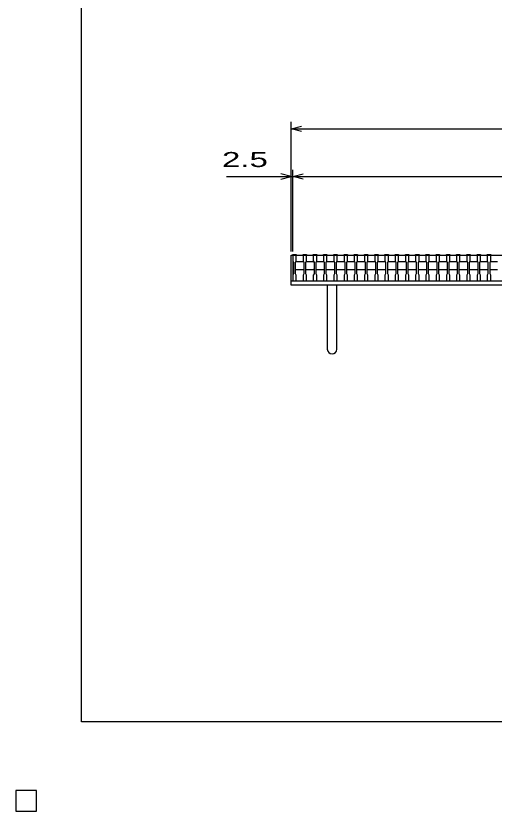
# Model space of a CAD drawing. Units: millimetres, scale not verified. Extents: x -1820 to 1736, y -1282 to 1048.
# Drawn here: x -1820 to -1119, y -1282 to -117 of the extents above; entities that cross this region are included whole.
import ezdxf
from ezdxf.enums import TextEntityAlignment as Align

# ---------------------------------------------------------------- set-up
doc = ezdxf.new("R2010")
doc.units = ezdxf.units.MM
doc.header["$LTSCALE"] = 10
for name, color, linetype, lineweight in [('0_2', 150, 'Continuous', 25), ('16', 3, 'Continuous', 25), ('19', 6, 'Continuous', 25), ('22', 4, 'Continuous', 25)]:
    doc.layers.add(name, color=color, linetype=linetype, lineweight=lineweight)
doc.styles.add('ベクトル', font='')
doc.styles.get('ベクトル').set_extended_font_data('ベクトル')

msp = doc.modelspace()

# ---------------------------------------------------------------- linework, layer by layer
at = {"layer": '0_2'}
for p, q in [((-1724, -1151.5), (-1724, 1048.5)), ((1736, -1151.5), (-1724, -1151.5))]:
    msp.add_line(p, q, dxfattribs=at)
at = {"layer": '16'}
for p, q in [((-1414, -467.5), (-1414, -466.8)), ((-1414, -466.8), (-1409, -466.8)), ((-1414, -467.5), (-1414, -476)), ((-1409, -467.5), (-1414, -467.5)), ((-1414, -467.5), (-1414, -505.5)), ((-1414, -467.5), (-419, -467.5)), ((-1414, -476), (-1413, -478)), ((-1410, -478), (-1409, -476)), ((-1410, -478), (-1409, -477)), ((-1409, -466.8), (-1409, -467.5)), ((-1409, -476), (-1409, -467.5)), ((-1409, -477), (-1399, -477)), ((-1399, -467.5), (-1399, -466.8)), ((-1399, -466.8), (-1394, -466.8)), ((-1399, -467.5), (-1399, -476)), ((-1394, -467.5), (-1399, -467.5)), ((-1399, -476), (-1398, -478)), ((-1399, -477), (-1398, -478)), ((-1395, -478), (-1394, -476)), ((-1395, -478), (-1394, -477)), ((-1394, -466.8), (-1394, -467.5)), ((-1394, -476), (-1394, -467.5)), ((-1394, -477), (-1384, -477)), ((-1384, -467.5), (-1384, -466.8)), ((-1384, -466.8), (-1379, -466.8)), ((-1384, -467.5), (-1384, -476)), ((-1379, -467.5), (-1384, -467.5)), ((-1384, -476), (-1383, -478)), ((-1384, -477), (-1383, -478)), ((-1380, -478), (-1379, -476)), ((-1380, -478), (-1379, -477)), ((-1379, -466.8), (-1379, -467.5)), ((-1379, -476), (-1379, -467.5)), ((-1379, -477), (-1369, -477)), ((-1369, -467.5), (-1369, -466.8)), ((-1369, -466.8), (-1364, -466.8)), ((-1369, -467.5), (-1369, -476)), ((-1364, -467.5), (-1369, -467.5)), ((-1369, -476), (-1368, -478)), ((-1369, -477), (-1368, -478)), ((-1365, -478), (-1364, -476)), ((-1365, -478), (-1364, -477)), ((-1364, -466.8), (-1364, -467.5)), ((-1364, -476), (-1364, -467.5)), ((-1364, -477), (-1354, -477)), ((-1354, -467.5), (-1354, -466.8)), ((-1354, -466.8), (-1349, -466.8)), ((-1354, -467.5), (-1354, -476)), ((-1349, -467.5), (-1354, -467.5)), ((-1354, -476), (-1353, -478)), ((-1354, -477), (-1353, -478)), ((-1350, -478), (-1349, -476)), ((-1350, -478), (-1349, -477)), ((-1349, -466.8), (-1349, -467.5)), ((-1349, -476), (-1349, -467.5)), ((-1349, -477), (-1339, -477)), ((-1339, -467.5), (-1339, -466.8)), ((-1339, -466.8), (-1334, -466.8)), ((-1339, -467.5), (-1339, -476)), ((-1334, -467.5), (-1339, -467.5)), ((-1339, -476), (-1338, -478)), ((-1339, -477), (-1338, -478)), ((-1335, -478), (-1334, -476)), ((-1335, -478), (-1334, -477)), ((-1334, -466.8), (-1334, -467.5)), ((-1334, -476), (-1334, -467.5)), ((-1334, -477), (-1324, -477)), ((-1324, -467.5), (-1324, -466.8)), ((-1324, -466.8), (-1319, -466.8)), ((-1324, -467.5), (-1324, -476)), ((-1319, -467.5), (-1324, -467.5)), ((-1324, -476), (-1323, -478)), ((-1324, -477), (-1323, -478)), ((-1320, -478), (-1319, -476)), ((-1320, -478), (-1319, -477)), ((-1319, -466.8), (-1319, -467.5)), ((-1319, -476), (-1319, -467.5)), ((-1319, -477), (-1309, -477)), ((-1309, -467.5), (-1309, -466.8)), ((-1309, -466.8), (-1304, -466.8)), ((-1309, -467.5), (-1309, -476)), ((-1304, -467.5), (-1309, -467.5)), ((-1309, -476), (-1308, -478)), ((-1309, -477), (-1308, -478)), ((-1305, -478), (-1304, -476)), ((-1305, -478), (-1304, -477)), ((-1304, -466.8), (-1304, -467.5)), ((-1304, -476), (-1304, -467.5)), ((-1304, -477), (-1294, -477)), ((-1294, -467.5), (-1294, -466.8)), ((-1294, -466.8), (-1289, -466.8)), ((-1294, -467.5), (-1294, -476)), ((-1289, -467.5), (-1294, -467.5)), ((-1294, -476), (-1293, -478)), ((-1294, -477), (-1293, -478)), ((-1290, -478), (-1289, -476)), ((-1290, -478), (-1289, -477)), ((-1289, -466.8), (-1289, -467.5)), ((-1289, -476), (-1289, -467.5)), ((-1289, -477), (-1279, -477)), ((-1279, -467.5), (-1279, -466.8)), ((-1279, -466.8), (-1274, -466.8)), ((-1279, -467.5), (-1279, -476)), ((-1274, -467.5), (-1279, -467.5)), ((-1279, -476), (-1278, -478)), ((-1279, -477), (-1278, -478)), ((-1275, -478), (-1274, -476)), ((-1275, -478), (-1274, -477)), ((-1274, -466.8), (-1274, -467.5)), ((-1274, -476), (-1274, -467.5)), ((-1274, -477), (-1264, -477)), ((-1264, -467.5), (-1264, -466.8)), ((-1264, -466.8), (-1259, -466.8)), ((-1264, -467.5), (-1264, -476)), ((-1259, -467.5), (-1264, -467.5)), ((-1264, -476), (-1263, -478)), ((-1264, -477), (-1263, -478)), ((-1260, -478), (-1259, -476)), ((-1260, -478), (-1259, -477)), ((-1259, -466.8), (-1259, -467.5)), ((-1259, -476), (-1259, -467.5)), ((-1259, -477), (-1249, -477)), ((-1249, -467.5), (-1249, -466.8)), ((-1249, -466.8), (-1244, -466.8)), ((-1249, -467.5), (-1249, -476)), ((-1244, -467.5), (-1249, -467.5)), ((-1249, -476), (-1248, -478)), ((-1249, -477), (-1248, -478)), ((-1245, -478), (-1244, -476)), ((-1245, -478), (-1244, -477)), ((-1244, -466.8), (-1244, -467.5)), ((-1244, -476), (-1244, -467.5)), ((-1244, -477), (-1234, -477)), ((-1234, -467.5), (-1234, -466.8)), ((-1234, -466.8), (-1229, -466.8)), ((-1234, -467.5), (-1234, -476)), ((-1229, -467.5), (-1234, -467.5)), ((-1234, -476), (-1233, -478)), ((-1234, -477), (-1233, -478)), ((-1230, -478), (-1229, -476)), ((-1230, -478), (-1229, -477)), ((-1229, -466.8), (-1229, -467.5)), ((-1229, -476), (-1229, -467.5)), ((-1229, -477), (-1219, -477)), ((-1219, -467.5), (-1219, -466.8)), ((-1219, -466.8), (-1214, -466.8)), ((-1219, -467.5), (-1219, -476)), ((-1214, -467.5), (-1219, -467.5)), ((-1219, -476), (-1218, -478)), ((-1219, -477), (-1218, -478)), ((-1215, -478), (-1214, -476)), ((-1215, -478), (-1214, -477)), ((-1214, -466.8), (-1214, -467.5)), ((-1214, -476), (-1214, -467.5)), ((-1214, -477), (-1204, -477)), ((-1204, -467.5), (-1204, -466.8)), ((-1204, -466.8), (-1199, -466.8)), ((-1204, -467.5), (-1204, -476)), ((-1199, -467.5), (-1204, -467.5)), ((-1204, -476), (-1203, -478)), ((-1204, -477), (-1203, -478)), ((-1200, -478), (-1199, -476)), ((-1200, -478), (-1199, -477)), ((-1199, -466.8), (-1199, -467.5)), ((-1199, -476), (-1199, -467.5)), ((-1199, -477), (-1189, -477)), ((-1189, -467.5), (-1189, -466.8)), ((-1189, -466.8), (-1184, -466.8)), ((-1189, -467.5), (-1189, -476)), ((-1184, -467.5), (-1189, -467.5)), ((-1189, -476), (-1188, -478)), ((-1189, -477), (-1188, -478)), ((-1185, -478), (-1184, -476)), ((-1185, -478), (-1184, -477)), ((-1184, -466.8), (-1184, -467.5)), ((-1184, -476), (-1184, -467.5)), ((-1184, -477), (-1174, -477)), ((-1174, -467.5), (-1174, -466.8)), ((-1174, -466.8), (-1169, -466.8)), ((-1174, -467.5), (-1174, -476)), ((-1169, -467.5), (-1174, -467.5)), ((-1174, -476), (-1173, -478)), ((-1174, -477), (-1173, -478)), ((-1170, -478), (-1169, -476)), ((-1170, -478), (-1169, -477)), ((-1169, -466.8), (-1169, -467.5)), ((-1169, -476), (-1169, -467.5)), ((-1169, -477), (-1159, -477)), ((-1159, -467.5), (-1159, -466.8)), ((-1159, -466.8), (-1154, -466.8)), ((-1159, -467.5), (-1159, -476)), ((-1154, -467.5), (-1159, -467.5)), ((-1159, -476), (-1158, -478)), ((-1159, -477), (-1158, -478)), ((-1155, -478), (-1154, -476)), ((-1155, -478), (-1154, -477)), ((-1154, -466.8), (-1154, -467.5)), ((-1154, -476), (-1154, -467.5)), ((-1154, -477), (-1144, -477)), ((-1144, -467.5), (-1144, -466.8)), ((-1144, -466.8), (-1139, -466.8)), ((-1144, -467.5), (-1144, -476)), ((-1139, -467.5), (-1144, -467.5)), ((-1144, -476), (-1143, -478)), ((-1144, -477), (-1143, -478)), ((-1140, -478), (-1139, -476)), ((-1140, -478), (-1139, -477)), ((-1139, -466.8), (-1139, -467.5)), ((-1139, -476), (-1139, -467.5)), ((-1139, -477), (-1129, -477)), ((-1129, -467.5), (-1129, -466.8)), ((-1129, -466.8), (-1124, -466.8)), ((-1129, -467.5), (-1129, -476)), ((-1124, -467.5), (-1129, -467.5)), ((-1129, -476), (-1128, -478)), ((-1129, -477), (-1128, -478)), ((-1125, -478), (-1124, -476)), ((-1125, -478), (-1124, -477)), ((-1124, -466.8), (-1124, -467.5)), ((-1124, -476), (-1124, -467.5)), ((-1124, -477), (-1114, -477)), ((-1413, -478), (-1413, -495)), ((-1410, -495), (-1410, -478)), ((-1409, -489), (-1410, -488)), ((-1399, -489), (-1409, -489)), ((-1398, -488), (-1399, -489)), ((-1398, -478), (-1398, -495)), ((-1395, -495), (-1395, -478)), ((-1394, -489), (-1395, -488)), ((-1384, -489), (-1394, -489)), ((-1383, -488), (-1384, -489)), ((-1383, -478), (-1383, -495)), ((-1380, -495), (-1380, -478)), ((-1379, -489), (-1380, -488)), ((-1369, -489), (-1379, -489)), ((-1368, -488), (-1369, -489)), ((-1368, -478), (-1368, -495)), ((-1365, -495), (-1365, -478)), ((-1364, -489), (-1365, -488)), ((-1354, -489), (-1364, -489)), ((-1353, -488), (-1354, -489)), ((-1353, -478), (-1353, -495)), ((-1350, -495), (-1350, -478)), ((-1349, -489), (-1350, -488)), ((-1339, -489), (-1349, -489)), ((-1338, -488), (-1339, -489)), ((-1338, -478), (-1338, -495)), ((-1335, -495), (-1335, -478)), ((-1334, -489), (-1335, -488)), ((-1324, -489), (-1334, -489)), ((-1323, -488), (-1324, -489)), ((-1323, -478), (-1323, -495)), ((-1320, -495), (-1320, -478)), ((-1319, -489), (-1320, -488)), ((-1309, -489), (-1319, -489)), ((-1308, -488), (-1309, -489)), ((-1308, -478), (-1308, -495)), ((-1305, -495), (-1305, -478)), ((-1304, -489), (-1305, -488)), ((-1294, -489), (-1304, -489)), ((-1293, -488), (-1294, -489)), ((-1293, -478), (-1293, -495)), ((-1290, -495), (-1290, -478)), ((-1289, -489), (-1290, -488)), ((-1279, -489), (-1289, -489)), ((-1278, -488), (-1279, -489)), ((-1278, -478), (-1278, -495)), ((-1275, -495), (-1275, -478)), ((-1274, -489), (-1275, -488)), ((-1264, -489), (-1274, -489)), ((-1263, -488), (-1264, -489)), ((-1263, -478), (-1263, -495)), ((-1260, -495), (-1260, -478)), ((-1259, -489), (-1260, -488)), ((-1249, -489), (-1259, -489)), ((-1248, -488), (-1249, -489)), ((-1248, -478), (-1248, -495)), ((-1245, -495), (-1245, -478)), ((-1244, -489), (-1245, -488)), ((-1234, -489), (-1244, -489)), ((-1233, -488), (-1234, -489)), ((-1233, -478), (-1233, -495)), ((-1230, -495), (-1230, -478)), ((-1229, -489), (-1230, -488)), ((-1219, -489), (-1229, -489)), ((-1218, -488), (-1219, -489)), ((-1218, -478), (-1218, -495)), ((-1215, -495), (-1215, -478)), ((-1214, -489), (-1215, -488)), ((-1204, -489), (-1214, -489)), ((-1203, -488), (-1204, -489)), ((-1203, -478), (-1203, -495)), ((-1200, -495), (-1200, -478)), ((-1199, -489), (-1200, -488)), ((-1189, -489), (-1199, -489)), ((-1188, -488), (-1189, -489)), ((-1188, -478), (-1188, -495)), ((-1185, -495), (-1185, -478)), ((-1184, -489), (-1185, -488)), ((-1174, -489), (-1184, -489)), ((-1173, -488), (-1174, -489)), ((-1173, -478), (-1173, -495)), ((-1170, -495), (-1170, -478)), ((-1169, -489), (-1170, -488)), ((-1159, -489), (-1169, -489)), ((-1158, -488), (-1159, -489)), ((-1158, -478), (-1158, -495)), ((-1155, -495), (-1155, -478)), ((-1154, -489), (-1155, -488)), ((-1144, -489), (-1154, -489)), ((-1143, -488), (-1144, -489)), ((-1143, -478), (-1143, -495)), ((-1140, -495), (-1140, -478)), ((-1139, -489), (-1140, -488)), ((-1129, -489), (-1139, -489)), ((-1128, -488), (-1129, -489)), ((-1128, -478), (-1128, -495)), ((-1125, -495), (-1125, -478)), ((-1124, -489), (-1125, -488)), ((-1114, -489), (-1124, -489)), ((-1413, -495), (-1414, -497)), ((-1414, -497), (-1414, -505.5)), ((-1409, -497), (-1410, -495)), ((-1409, -505.5), (-1409, -497)), ((-1398, -495), (-1399, -497)), ((-1399, -497), (-1399, -505.5)), ((-1394, -497), (-1395, -495)), ((-1394, -505.5), (-1394, -497)), ((-1383, -495), (-1384, -497)), ((-1384, -497), (-1384, -505.5)), ((-1379, -497), (-1380, -495)), ((-1379, -505.5), (-1379, -497)), ((-1368, -495), (-1369, -497)), ((-1369, -497), (-1369, -505.5)), ((-1364, -497), (-1365, -495)), ((-1364, -505.5), (-1364, -497)), ((-1353, -495), (-1354, -497)), ((-1354, -497), (-1354, -505.5)), ((-1349, -497), (-1350, -495)), ((-1349, -505.5), (-1349, -497)), ((-1338, -495), (-1339, -497)), ((-1339, -497), (-1339, -505.5)), ((-1334, -497), (-1335, -495)), ((-1334, -505.5), (-1334, -497)), ((-1323, -495), (-1324, -497)), ((-1324, -497), (-1324, -505.5)), ((-1319, -497), (-1320, -495)), ((-1319, -505.5), (-1319, -497)), ((-1308, -495), (-1309, -497)), ((-1309, -497), (-1309, -505.5)), ((-1304, -497), (-1305, -495)), ((-1304, -505.5), (-1304, -497)), ((-1293, -495), (-1294, -497)), ((-1294, -497), (-1294, -505.5)), ((-1289, -497), (-1290, -495)), ((-1289, -505.5), (-1289, -497)), ((-1278, -495), (-1279, -497)), ((-1279, -497), (-1279, -505.5)), ((-1274, -497), (-1275, -495)), ((-1274, -505.5), (-1274, -497)), ((-1263, -495), (-1264, -497)), ((-1264, -497), (-1264, -505.5)), ((-1259, -497), (-1260, -495)), ((-1259, -505.5), (-1259, -497)), ((-1248, -495), (-1249, -497)), ((-1249, -497), (-1249, -505.5)), ((-1244, -497), (-1245, -495)), ((-1244, -505.5), (-1244, -497)), ((-1233, -495), (-1234, -497)), ((-1234, -497), (-1234, -505.5)), ((-1229, -497), (-1230, -495)), ((-1229, -505.5), (-1229, -497)), ((-1218, -495), (-1219, -497)), ((-1219, -497), (-1219, -505.5)), ((-1214, -497), (-1215, -495)), ((-1214, -505.5), (-1214, -497)), ((-1203, -495), (-1204, -497)), ((-1204, -497), (-1204, -505.5)), ((-1199, -497), (-1200, -495)), ((-1199, -505.5), (-1199, -497)), ((-1188, -495), (-1189, -497)), ((-1189, -497), (-1189, -505.5)), ((-1184, -497), (-1185, -495)), ((-1184, -505.5), (-1184, -497)), ((-1173, -495), (-1174, -497)), ((-1174, -497), (-1174, -505.5)), ((-1169, -497), (-1170, -495)), ((-1169, -505.5), (-1169, -497)), ((-1158, -495), (-1159, -497)), ((-1159, -497), (-1159, -505.5)), ((-1154, -497), (-1155, -495)), ((-1154, -505.5), (-1154, -497)), ((-1143, -495), (-1144, -497)), ((-1144, -497), (-1144, -505.5)), ((-1139, -497), (-1140, -495)), ((-1139, -505.5), (-1139, -497)), ((-1128, -495), (-1129, -497)), ((-1129, -497), (-1129, -505.5)), ((-1124, -497), (-1125, -495)), ((-1124, -505.5), (-1124, -497)), ((-1414, -505.5), (-1409, -505.5)), ((-1414, -505.5), (-419, -505.5)), ((-1399, -505.5), (-1394, -505.5)), ((-1384, -505.5), (-1379, -505.5)), ((-1369, -505.5), (-1364, -505.5)), ((-1354, -505.5), (-1349, -505.5)), ((-1339, -505.5), (-1334, -505.5)), ((-1324, -505.5), (-1319, -505.5)), ((-1309, -505.5), (-1304, -505.5)), ((-1294, -505.5), (-1289, -505.5)), ((-1279, -505.5), (-1274, -505.5)), ((-1264, -505.5), (-1259, -505.5)), ((-1249, -505.5), (-1244, -505.5)), ((-1234, -505.5), (-1229, -505.5)), ((-1219, -505.5), (-1214, -505.5)), ((-1204, -505.5), (-1199, -505.5)), ((-1189, -505.5), (-1184, -505.5)), ((-1174, -505.5), (-1169, -505.5)), ((-1159, -505.5), (-1154, -505.5)), ((-1144, -505.5), (-1139, -505.5)), ((-1129, -505.5), (-1124, -505.5)), ((-1790, -1252.5), (-1820, -1252.5)), ((-1820, -1252.5), (-1820, -1282.5)), ((-1790, -1252.5), (-1820, -1252.5)), ((-1820, -1252.5), (-1820, -1282.5)), ((-1790, -1252.5), (-1820, -1252.5)), ((-1820, -1252.5), (-1820, -1282.5)), ((-1790, -1252.5), (-1820, -1252.5)), ((-1820, -1252.5), (-1820, -1282.5)), ((-1790, -1252.5), (-1820, -1252.5)), ((-1820, -1252.5), (-1820, -1282.5)), ((-1790, -1282.5), (-1790, -1252.5)), ((-1790, -1282.5), (-1790, -1252.5)), ((-1790, -1282.5), (-1790, -1252.5)), ((-1790, -1282.5), (-1790, -1252.5)), ((-1790, -1282.5), (-1790, -1252.5)), ((-1820, -1282.5), (-1790, -1282.5)), ((-1820, -1282.5), (-1790, -1282.5)), ((-1820, -1282.5), (-1790, -1282.5)), ((-1820, -1282.5), (-1790, -1282.5)), ((-1820, -1282.5), (-1790, -1282.5))]:
    msp.add_line(p, q, dxfattribs=at)
at = {"layer": '19'}
for p, q in [((-1416.5, -505.5), (-1416.5, -467.5)), ((-1416.5, -467.5), (-1414, -467.5)), ((-1416.5, -505.5), (-416.5, -505.5)), ((-1416.5, -511.5), (-1416.5, -505.5)), ((-416.5, -511.5), (-1416.5, -511.5)), ((-1363.5, -511.5), (-1363.5, -605.5)), ((-1349.5, -605.5), (-1349.5, -511.5))]:
    msp.add_line(p, q, dxfattribs=at)
msp.add_arc((-1356.5, -605.5), 7, 180, 0, dxfattribs=at)
at = {"layer": '22'}
for p, q in [((-1416.5, -462.5), (-1416.5, -272.5)), ((-1416.5, -282.5), (-1401.5, -278.5)), ((-1401.5, -286.5), (-1416.5, -282.5)), ((-1416.5, -282.5), (-416.5, -282.5)), ((-1416.5, -352.5), (-1431.5, -348.5)), ((-1416.5, -462.5), (-1416.5, -342.5)), ((-1414, -462.5), (-1414, -342.5)), ((-1414, -352.5), (-1399, -348.5)), ((-1511.5, -352.5), (-1416.5, -352.5)), ((-1431.5, -356.5), (-1416.5, -352.5)), ((-1416.5, -352.5), (-1414, -352.5)), ((-1399, -356.5), (-1414, -352.5)), ((-1414, -352.5), (-419, -352.5))]:
    msp.add_line(p, q, dxfattribs=at)
at = {"layer": '22', "color": 2}
for p, q in [((-1790, -1252.5), (-1820, -1252.5)), ((-1820, -1252.5), (-1820, -1282.5)), ((-1790, -1252.5), (-1820, -1252.5)), ((-1820, -1252.5), (-1820, -1282.5)), ((-1790, -1252.5), (-1820, -1252.5)), ((-1820, -1252.5), (-1820, -1282.5)), ((-1790, -1282.5), (-1790, -1252.5)), ((-1790, -1282.5), (-1790, -1252.5)), ((-1790, -1282.5), (-1790, -1252.5)), ((-1820, -1282.5), (-1790, -1282.5)), ((-1820, -1282.5), (-1790, -1282.5)), ((-1820, -1282.5), (-1790, -1282.5))]:
    msp.add_line(p, q, dxfattribs=at)

# ---------------------------------------------------------------- texts
at = {"layer": '22', "color": 2, "style": 'ベクトル', "width": 1.65}
msp.add_text(' 2.5 ', height=21.99, dxfattribs=at).set_placement((-1531.5, -327.5), align=Align.MIDDLE_LEFT)

doc.saveas('drawing.dxf')
